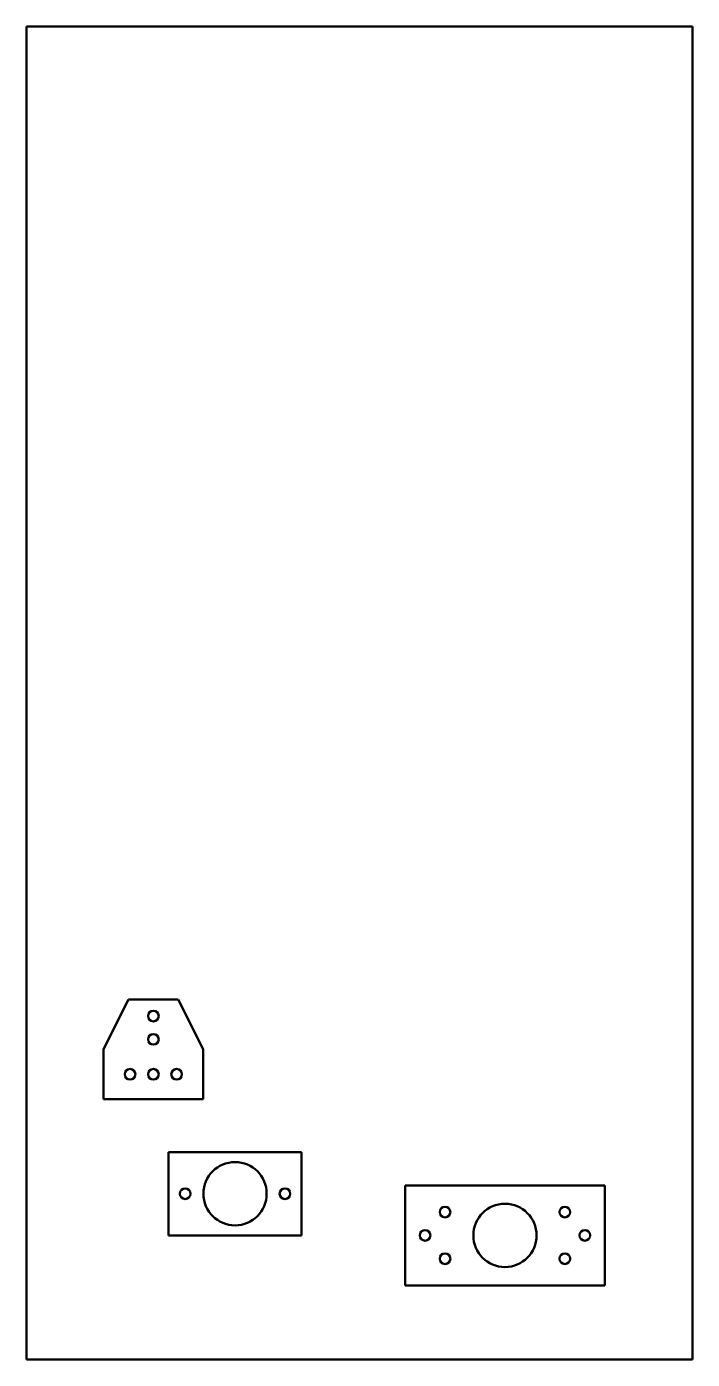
# Model space of a CAD drawing. Header units: millimetres. Extents: x 197 to 397, y 10 to 410.
import ezdxf

# ---------------------------------------------------------------- set-up
doc = ezdxf.new("R2010")
doc.units = ezdxf.units.MM
doc.layers.add('Visible (ISO)', color=7, linetype='Continuous', lineweight=50)

msp = doc.modelspace()

# ---------------------------------------------------------------- linework, layer by layer
at = {"layer": 'Visible (ISO)'}
for p, q in [((197, 410), (197, 10)), ((397, 410), (197, 410)), ((397, 10), (397, 410)), ((227.57, 118.05), (220.07, 103.05)), ((242.57, 118.05), (227.57, 118.05)), ((250.07, 103.05), (242.57, 118.05)), ((220.07, 103.05), (220.07, 88.05)), ((250.07, 88.05), (250.07, 103.05)), ((220.07, 88.05), (250.07, 88.05)), ((239.61, 47.22), (239.61, 72.22)), ((239.61, 72.22), (279.61, 72.22)), ((279.61, 72.22), (279.61, 47.22)), ((310.7, 32.2), (310.7, 62.2)), ((310.7, 62.2), (370.7, 62.2)), ((370.7, 62.2), (370.7, 32.2)), ((279.61, 47.22), (239.61, 47.22)), ((370.7, 32.2), (310.7, 32.2)), ((197, 10), (397, 10))]:
    msp.add_line(p, q, dxfattribs=at)
for centre, radius in [((235.07, 113.05), 1.6), ((235.07, 106.05), 1.6), ((228.07, 95.55), 1.6), ((235.07, 95.55), 1.6), ((242.07, 95.55), 1.6), ((259.61, 59.72), 9.5), ((244.61, 59.72), 1.6), ((274.61, 59.72), 1.6), ((340.7, 47.2), 9.5), ((322.7, 54.2), 1.6), ((358.7, 54.2), 1.6), ((316.7, 47.2), 1.6), ((364.7, 47.2), 1.6), ((322.7, 40.2), 1.6), ((358.7, 40.2), 1.6)]:
    msp.add_circle(centre, radius, dxfattribs=at)

doc.saveas('drawing.dxf')
